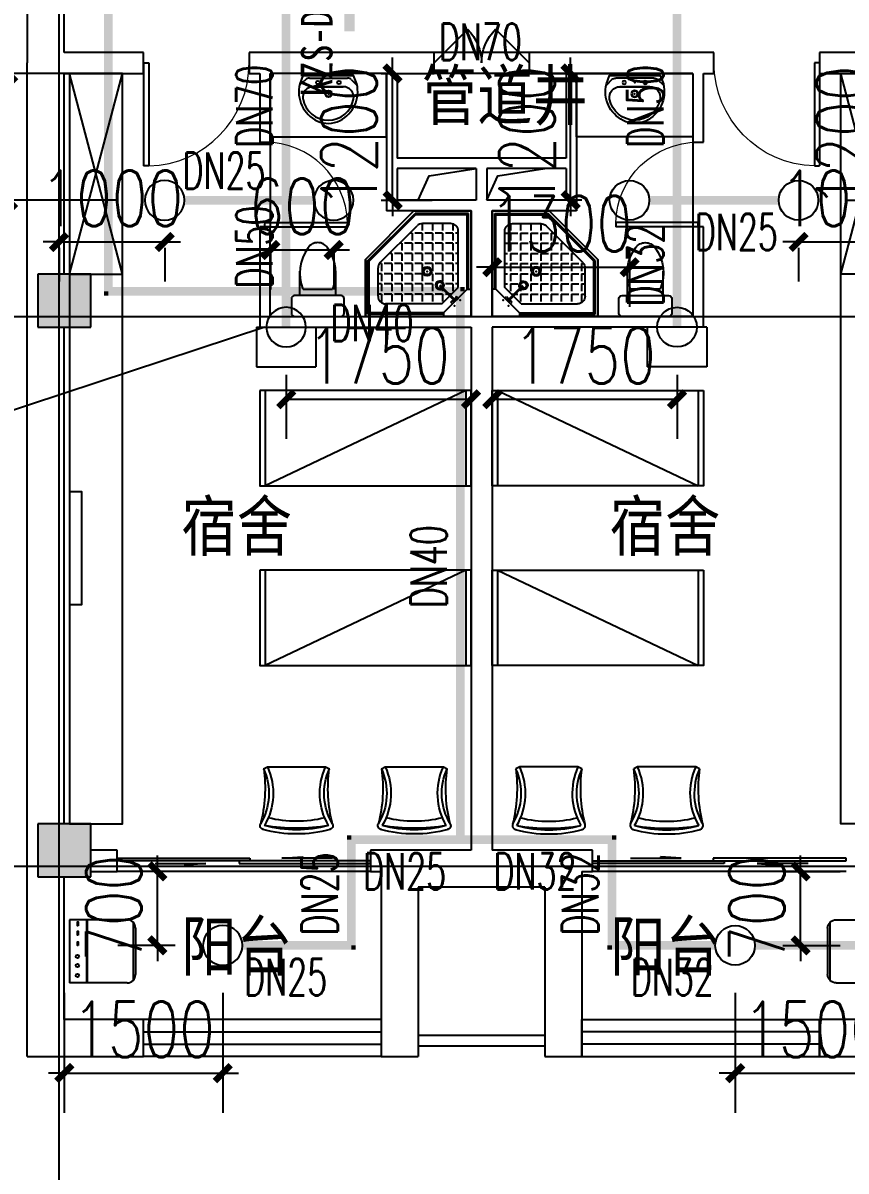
# Model space of a CAD drawing. Extents: x 0 to 2838408, y -923048 to 203859.
# Drawn here: x 2680921 to 2688713, y -410060 to -399197 of the extents above; entities that cross this region are included whole.
import ezdxf
from ezdxf.enums import TextEntityAlignment as Align

# ---------------------------------------------------------------- set-up
doc = ezdxf.new("R2010")
doc.units = 0
doc.header["$LTSCALE"] = 1000
for name, color, linetype in [('A-Fixt', 81, 'Continuous'), ('CLAYER', 7, 'Continuous'), ('COLUMN', 9, 'Continuous'), ('DIM_喷淋', 3, 'Continuous'), ('DOOR_FIRE', 4, 'Continuous'), ('DOTE', 8, 'Continuous'), ('E2-栏杆', 92, 'Continuous'), ('EQUIP_喷头', 7, 'Continuous'), ('PIPE-喷淋', 6, 'Continuous'), ('PIPE-废水', 31, 'Continuous'), ('PUB_HATCH', 8, 'Continuous'), ('PUB_TEXT', 7, 'Continuous'), ('TEXT_喷淋', 7, 'Continuous'), ('TWT_DIM', 3, 'Continuous'), ('WALL', 9, 'Continuous'), ('WINDOW', 4, 'Continuous'), ('XREF', 8, 'Continuous'), ('抗震支吊架', 2, 'Continuous'), ('洁具', 213, 'Continuous'), ('配景', 3, 'Continuous')]:
    doc.layers.add(name, color=color, linetype=linetype)
doc.styles.add('_TCH_DIM_T3', font='SIMPLEX', dxfattribs={"width": 0.75, "bigfont": 'HZTXT'})
doc.styles.add('_TWT_PIPEDN', font='SIMPLEX', dxfattribs={"width": 0.8, "height": 2.3, "bigfont": 'HZTXT'})
doc.styles.add('kzcad', font='', dxfattribs={"width": 0.8})
doc.styles.get("Standard").update_dxf_attribs({"font": 'geniso.shx', "bigfont": 'hztxt.shx'})
doc.styles.get('kzcad').set_extended_font_data('SimSun')
doc.dimstyles.new('_TWT_ARCH&&150', dxfattribs={"dimtxt": 525, "dimasz": 150, "dimexe": 375, "dimexo": 450, "dimgap": 150, "dimtad": 1, "dimdec": 0, "dimzin": 0, "dimdsep": 46, "dimtxsty": '_TCH_DIM_T3', "dimblk": 'ARCHTICK', "dimcen": 0.09, "dimclrt": 7, "dimazin": 2, "dimtfac": 1, "dimtdec": 0, "dimtix": 1, "dimtmove": 2, "dimatfit": 3, "dimfxl": 1, "dimtolj": 1, "dimtzin": 0, "dimarcsym": 0})

# ---------------------------------------------------------------- blocks, each defined once
blk = doc.blocks.new('1F平面-CAD导入_dwg_Drawing4_t3_dwg_$plan$00001613-474159-1F-927810-1F')
at = {"layer": '洁具'}
for p, q in [((-30, 250), (-170, 250)), ((-200, 170), (-430, 170)), ((-260, -140), (-260, 140)), ((-200, -170), (-200, -220)), ((-170, -250), (-30, -250))]:
    blk.add_line(p, q, dxfattribs=at)
for points in [[(-200, 220), (-200, 170), (-200, -170), (-430, -170)], [(0, -220), (0, 220)]]:
    blk.add_lwpolyline(points, dxfattribs=at)
for centre, radius, start, end in [((-170, 220), 30, 90, 180), ((-30, 220), 30, 0, 90), ((-413, -227), 398, 67.4505, 126.6381), ((-590, 0), 110, 123.4509, 236.5491), ((-413, 227), 398, 233.3619, 292.5495), ((-170, -220), 30, 180, 270), ((-30, -220), 30, 270, 0)]:
    blk.add_arc(centre, radius, start, end, dxfattribs=at)
blk = doc.blocks.new('$lvtry$00000169')
at = {"color": 0}
for p, q in [((259, -36), (259, 0)), ((259, -36), (36, -259)), ((259, -24), (976, -24)), ((259, -36), (964, -36)), ((964, -36), (976, -24)), ((964, -36), (964, -525)), ((976, -24), (976, -530)), ((276, -120), (120, -276)), ((144, -151), (291, -298)), ((151, -144), (298, -291)), ((183, -213), (205, -213)), ((220, -213), (243, -213)), ((270, -213), (270, -143)), ((270, -213), (340, -213)), ((276, -120), (808, -120)), ((366, -213), (366, -143)), ((366, -213), (436, -213)), ((462, -213), (462, -143)), ((462, -213), (532, -213)), ((558, -213), (558, -143)), ((558, -213), (628, -213)), ((655, -213), (655, -143)), ((655, -213), (725, -213)), ((751, -213), (751, -143)), ((751, -213), (821, -213)), ((847, -213), (847, -143)), ((847, -213), (880, -213)), ((880, -192), (880, -460)), ((36, -259), (0, -259)), ((24, -259), (24, -976)), ((36, -259), (36, -964)), ((120, -276), (120, -808)), ((120, -309), (147, -309)), ((173, -309), (173, -239)), ((173, -309), (243, -309)), ((270, -263), (270, -239)), ((334, -309), (340, -309)), ((366, -309), (366, -239)), ((366, -309), (436, -309)), ((462, -309), (462, -239)), ((462, -309), (532, -309)), ((558, -309), (558, -239)), ((558, -309), (628, -309)), ((655, -309), (655, -239)), ((655, -309), (725, -309)), ((751, -309), (751, -239)), ((751, -309), (821, -309)), ((847, -309), (847, -239)), ((847, -309), (880, -309)), ((120, -405), (147, -405)), ((173, -405), (173, -335)), ((173, -405), (243, -405)), ((173, -501), (173, -431)), ((270, -405), (270, -335)), ((270, -405), (340, -405)), ((270, -501), (270, -431)), ((366, -405), (366, -335)), ((366, -405), (379, -405)), ((366, -501), (366, -431)), ((462, -405), (462, -335)), ((462, -405), (532, -405)), ((462, -501), (462, -431)), ((558, -405), (558, -335)), ((558, -405), (628, -405)), ((558, -501), (558, -431)), ((655, -405), (655, -335)), ((655, -405), (725, -405)), ((655, -501), (655, -431)), ((751, -405), (751, -335)), ((751, -405), (821, -405)), ((751, -501), (751, -431)), ((847, -405), (847, -335)), ((847, -405), (880, -405)), ((847, -501), (847, -431)), ((120, -501), (147, -501)), ((173, -501), (243, -501)), ((173, -598), (173, -528)), ((270, -501), (340, -501)), ((270, -598), (270, -528)), ((366, -501), (436, -501)), ((366, -598), (366, -528)), ((462, -501), (532, -501)), ((462, -598), (462, -528)), ((859, -511), (511, -859)), ((964, -525), (525, -964)), ((976, -530), (530, -976)), ((558, -501), (628, -501)), ((558, -598), (558, -528)), ((655, -501), (725, -501)), ((655, -598), (655, -528)), ((751, -501), (821, -501)), ((751, -598), (751, -528)), ((847, -501), (867, -501)), ((964, -525), (976, -530)), ((120, -598), (147, -598)), ((173, -598), (243, -598)), ((173, -694), (173, -624)), ((270, -598), (340, -598)), ((270, -694), (270, -624)), ((366, -598), (436, -598)), ((366, -694), (366, -624)), ((462, -598), (532, -598)), ((462, -694), (462, -624)), ((558, -598), (628, -598)), ((558, -694), (558, -624)), ((655, -598), (725, -598)), ((655, -694), (655, -624)), ((751, -598), (773, -598)), ((120, -694), (147, -694)), ((173, -694), (243, -694)), ((173, -790), (173, -720)), ((270, -694), (340, -694)), ((270, -790), (270, -720)), ((366, -694), (436, -694)), ((366, -790), (366, -720)), ((462, -694), (532, -694)), ((462, -790), (462, -720)), ((558, -694), (628, -694)), ((558, -790), (558, -720)), ((655, -694), (676, -694)), ((120, -790), (147, -790)), ((173, -790), (243, -790)), ((173, -878), (173, -816)), ((270, -790), (340, -790)), ((270, -880), (270, -816)), ((366, -790), (436, -790)), ((366, -880), (366, -816)), ((462, -790), (532, -790)), ((462, -880), (462, -816)), ((558, -790), (580, -790)), ((36, -964), (24, -976)), ((24, -976), (530, -976)), ((36, -964), (525, -964)), ((192, -880), (460, -880)), ((525, -964), (530, -976))]:
    blk.add_line(p, q, dxfattribs=at)
blk.add_lwpolyline([(0, 0), (0, -1000), (540, -1000), (1000, -540), (1000, 0)], close=True)
for points in [[(0, 0), (0, -1000)], [(0, 0), (1000, 0)], [(1000, 0), (1000, -540)], [(136, -190), (148, -178), (132, -162), (121, -174)], [(190, -136), (178, -148), (162, -132), (174, -121)], [(1000, -540), (540, -1000)], [(0, -1000), (540, -1000)]]:
    blk.add_lwpolyline(points, close=True, dxfattribs=at)
for radius in [43.8, 31.1]:
    blk.add_circle((416, -428), radius, dxfattribs=at)
for centre, radius, start, end in [((808, -192), 72, 0, 90), ((296, -296), 40.6, 142.583, 128.4197), ((296, -296), 28.6, 145.828, 125.6599), ((808, -460), 72, 315, 0), ((192, -808), 72, 180, 270), ((460, -808), 72, 270, 315)]:
    blk.add_arc(centre, radius, start, end, dxfattribs=at)
for p in [(156, -102, 0), (103, -156, 0), (416, -428, 0)]:
    blk.add_point(p, dxfattribs=at)
blk = doc.blocks.new('$lvtry$00000178')
at = {"color": 0}
for p, q in [((-238, 0), (238, 0)), ((-214, -36), (-272, -91)), ((-180, -23), (180, -23)), ((-142, -105), (140, -105)), ((140, -105), (-142, -105)), ((216, -37), (268, -91))]:
    blk.add_line(p, q, dxfattribs=at)
blk.add_lwpolyline([(-104, -430, 0.224698), (110, -425, 0.348046), (269, -79), (239, 0), (-241, 0), (-271, -79, 0.356844)], format="xyb", close=True, dxfattribs=at)
for centre, radius in [((-100, -65), 16.3), ((100, -65), 16.3), ((1, -172), 31.6)]:
    blk.add_circle(centre, radius, dxfattribs=at)
at = {"color": 0, "lineweight": 13}
blk.add_circle((1, -172), 23, dxfattribs=at)
at = {"color": 0}
for centre, radius, start, end in [((-142, -205), 100, 90, 190.5602), ((-180, -73), 50, 90, 133.181), ((140, -205), 100, 349.4398, 90), ((180, -73), 50, 44.5607, 90), ((-1, -179), 243, 190.5602, 349.4398)]:
    blk.add_arc(centre, radius, start, end, dxfattribs=at)
for p in [(0, -65), (1, -172)]:
    blk.add_point(p, dxfattribs=at)
blk = doc.blocks.new('A$C70365C93')
at = {"layer": '洁具'}
blk.add_lwpolyline([(-1900, 2300), (-1900, 1700), (-800, 1700), (-800, 2300)], close=True, dxfattribs=at)
blk.add_blockref('$lvtry$00000178', (-1350, 2280), dxfattribs=at)
at = {"layer": '洁具', "rotation": 180}
blk.add_blockref('$lvtry$00000169', (0, 0), dxfattribs=at)
at = {"layer": '洁具', "extrusion": (0, 0, -1), "xscale": -1, "zscale": -1, "rotation": 90}
blk.add_blockref('1F平面-CAD导入_dwg_Drawing4_t3_dwg_$plan$00001613-474159-1F-927810-1F', (1450, 0), dxfattribs=at)
blk = doc.blocks.new('单人床')
at = {"layer": 'A-Fixt'}
for p, q in [((47774, 13973), (48674, 13973)), ((47774, 12073), (48674, 13973)), ((47774, 12073), (48674, 12073))]:
    blk.add_line(p, q, dxfattribs=at)
blk.add_lwpolyline([(47774, 14023), (48674, 14023), (48674, 12023), (47774, 12023), (47774, 14023)], dxfattribs=at)
blk = doc.blocks.new('CH_AP01')
for p, q in [((-311, 17), (-275, 0)), ((-275, 0), (275, 0)), ((275, 0), (311, 17))]:
    blk.add_line(p, q)
for centre, radius, start, end in [((-307, 555), 37.8, 100.1859, 202.8359), ((0, -579), 1213, 74.7104, 105.2896), ((0, -579), 1173, 75.0287, 104.9713), ((0, -1278), 1857, 80.611, 99.389), ((-824, 250), 603, 335.5038, 30.2691), ((824, 250), 603, 149.7309, 204.4962), ((307, 555), 37.8, 337.1641, 79.8141), ((-1658, 202), 1360, 352.1659, 14.4283), ((-824, 250), 563, 335.5038, 31.0903), ((0, -579), 1093, 75.8767, 104.1233), ((824, 250), 563, 148.9097, 204.4962), ((1658, 202), 1360, 165.5717, 187.8341)]:
    blk.add_arc(centre, radius, start, end)
blk = doc.blocks.new('A$C61295E98')
at = {"color": 3}
for p, q in [((544, 598), (0, 598)), ((0, 598), (0, 0)), ((161, 598), (161, 0)), ((170, 0), (170, 598)), ((603, 572), (603, 26)), ((624, 518), (624, 80)), ((544, 0), (0, 0))]:
    blk.add_line(p, q, dxfattribs=at)
for points in [[(82, 540), (75, 540), (75, 577), (82, 577)], [(82, 453), (75, 453), (75, 490), (82, 490)], [(82, 353), (75, 353), (75, 389), (82, 389)]]:
    blk.add_lwpolyline(points, close=True, dxfattribs=at)
for centre in [(74, 250), (74, 164), (74, 71)]:
    blk.add_circle(centre, 15.7, dxfattribs=at)
for centre, start, end in [((544, 518), 360, 90), ((544, 80), 270, 0)]:
    blk.add_arc(centre, 80, start, end, dxfattribs=at)
blk = doc.blocks.new('宿舍')
at = {"layer": 'A-Fixt'}
for p, q in [((47854, 13802), (48354, 15702)), ((48354, 13802), (47854, 15702)), ((47854, 13802), (48354, 13802))]:
    blk.add_line(p, q, dxfattribs=at)
for points in [[(47854, 8602), (48354, 8602), (48354, 15702), (47854, 15702)], [(47854, 10676), (47970, 10676), (47970, 11743), (47854, 11743)]]:
    blk.add_lwpolyline(points, close=True, dxfattribs=at)
at = {"xscale": -1, "rotation": 90}
for p in [(63677, 60475), (63677, 58775)]:
    blk.add_blockref('单人床', p, dxfattribs=at)
at = {"layer": 'A-Fixt', "xscale": -1, "rotation": 180}
for p in [(50002, 9140), (51117, 9140)]:
    blk.add_blockref('CH_AP01', p, dxfattribs=at)
at = {"layer": '配景', "color": 252}
blk.add_blockref('A$C61295E98', (47854, 7097), dxfattribs=at)
blk = doc.blocks.new('$WINLIB2D$00000001')
at = {"color": 0}
for points in [[(-0.5, 0.5), (-0.5, -0.5)], [(-0.5, 0.5), (0.5, 0.5)], [(0.5, -0.5), (0.5, 0.5)], [(0.5, 0.1667), (-0.5, 0.1667)], [(0.5, -0.1667), (-0.5, -0.1667)], [(-0.5, -0.5), (0.5, -0.5)]]:
    blk.add_lwpolyline(points, dxfattribs=at)
blk = doc.blocks.new('$DorLib2D$00000131')
at = {"color": 0, "linetype": 'Continuous'}
for p, q in [((0.15, 0.125), (0.2319, 0.1973)), ((0.2319, 0.1973), (0.2319, 0.125)), ((-0.5, 0.125), (-0.5, 0)), ((0.0192, 0.125), (-0.5, 0.125)), ((0.0192, 0), (0.0192, 0.125)), ((0.35, 0.125), (0.15, 0.125)), ((-0.5, 0), (0.0192, 0)), ((-0.024, 0), (0.5, 0)), ((-0.024, -0.125), (-0.024, 0)), ((0.5, 0), (0.5, -0.125)), ((-0.35, -0.125), (-0.15, -0.125)), ((-0.2319, -0.1973), (-0.2319, -0.125)), ((-0.15, -0.125), (-0.2319, -0.1973)), ((0.5, -0.125), (-0.024, -0.125))]:
    blk.add_line(p, q, dxfattribs=at)
blk = doc.blocks.new('$DorLib2D$00000116')
at = {"color": 0}
for p, q in [((-0.5, 0), (-0.146, 0.354)), ((0.5, 0), (0.146, 0.354))]:
    blk.add_line(p, q, dxfattribs=at)
for centre, start, end in [((-0.5, 0), 0, 45), ((0.5, 0), 135, 180)]:
    blk.add_arc(centre, 0.5, start, end, dxfattribs=at)
blk = doc.blocks.new('$DorLib2D$00000001')
for p, q in [((0.45, 0.975), (0.5, 0.975)), ((0.45, 0), (0.45, 0.975)), ((0.5, 0), (0.5, 0.975)), ((0.5, 0), (0.45, 0))]:
    blk.add_line(p, q)
at = {"lineweight": 13}
blk.add_arc((0.475, 0), 0.975, 91.4693, 180, dxfattribs=at)
blk = doc.blocks.new('2F1')
at = {"layer": 'PUB_HATCH'}
for points in [[(2345016.7, -402075.2), (2345516.7, -402075.2), (2345516.7, -401575.2), (2345016.7, -401575.2)], [(2345016.7, -407275.2), (2345516.7, -407275.2), (2345516.7, -406775.2), (2345016.7, -406775.2)]]:
    blk.add_hatch(color=256, dxfattribs=at).paths.add_polyline_path(points)
for points in [[(2348616.7, -400875.2), (2348720.3, -400645), (2349166.7, -400575.2)], [(2349266.7, -400875.2), (2349370.3, -400645), (2349816.7, -400575.2)]]:
    blk.add_lwpolyline(points)
at = {"layer": 'COLUMN'}
for p, q in [((2345516.7, -401575.2), (2345016.7, -401575.2)), ((2345016.7, -401575.2), (2345016.7, -402075.2)), ((2345516.7, -402075.2), (2345516.7, -401575.2)), ((2345016.7, -402075.2), (2345516.7, -402075.2)), ((2345516.7, -406775.2), (2345016.7, -406775.2)), ((2345016.7, -406775.2), (2345016.7, -407275.2)), ((2345516.7, -407275.2), (2345516.7, -406775.2)), ((2345016.7, -407275.2), (2345516.7, -407275.2))]:
    blk.add_line(p, q, dxfattribs=at)
at = {"layer": 'DOOR_FIRE'}
for p, q in [((2349666.7, -399475.2), (2348766.7, -399475.2)), ((2349666.7, -399675.2), (2348766.7, -399675.2))]:
    blk.add_line(p, q, dxfattribs=at)
at = {"layer": 'DOTE'}
for p, q in [((2345216.7, -327575.2), (2345216.7, -410775.2)), ((2343216.7, -401975.2), (2453916.7, -401975.2)), ((2343216.7, -407175.2), (2453916.7, -407175.2)), ((2343216.7, -407175.2), (2453916.7, -407175.2))]:
    blk.add_line(p, q, dxfattribs=at)
at = {"layer": 'E2-栏杆'}
for points in [[(2348616.7, -408775.2), (2349816.7, -408775.2)], [(2348616.7, -408875.2), (2349816.7, -408875.2)]]:
    blk.add_lwpolyline(points, dxfattribs=at)
at = {"layer": 'WALL'}
for p, q in [((2344916.7, -399075.2), (2344916.7, -399575.2)), ((2345266.7, -399475.2), (2345266.7, -399075.2)), ((2346016.7, -399475.2), (2345266.7, -399475.2)), ((2346016.7, -399675.2), (2346016.7, -399475.2)), ((2347116.7, -399475.2), (2347016.7, -399475.2)), ((2347016.7, -399475.2), (2347016.7, -399675.2)), ((2348316.7, -399475.2), (2347116.7, -399475.2)), ((2348766.7, -399475.2), (2348316.7, -399475.2)), ((2348766.7, -399675.2), (2348766.7, -399475.2)), ((2350116.7, -399475.2), (2349666.7, -399475.2)), ((2349666.7, -399475.2), (2349666.7, -399675.2)), ((2351316.7, -399475.2), (2350116.7, -399475.2)), ((2351416.7, -399475.2), (2351316.7, -399475.2)), ((2351416.7, -399675.2), (2351416.7, -399475.2)), ((2353216.7, -399475.2), (2352416.7, -399475.2)), ((2352416.7, -399475.2), (2352416.7, -399675.2)), ((2344916.7, -401825.2), (2344916.7, -399575.2)), ((2345266.7, -401575.2), (2345266.7, -399675.2)), ((2345266.7, -399675.2), (2346016.7, -399675.2)), ((2347016.7, -399675.2), (2347116.7, -399675.2)), ((2347116.7, -399675.2), (2347116.7, -400325.2)), ((2348316.7, -399675.2), (2347216.7, -399675.2)), ((2347216.7, -400325.2), (2347216.7, -399675.2)), ((2348316.7, -399675.2), (2348316.7, -400475.2)), ((2348416.7, -399675.2), (2348766.7, -399675.2)), ((2348416.7, -399675.2), (2348416.7, -400475.2)), ((2349666.7, -399675.2), (2350016.7, -399675.2)), ((2350016.7, -399675.2), (2350016.7, -400475.2)), ((2351216.7, -399675.2), (2350116.7, -399675.2)), ((2350116.7, -399675.2), (2350116.7, -400475.2)), ((2351216.7, -399675.2), (2351216.7, -400325.2)), ((2351316.7, -400325.2), (2351316.7, -399675.2)), ((2351316.7, -399675.2), (2351416.7, -399675.2)), ((2352416.7, -399675.2), (2353116.7, -399675.2)), ((2347116.7, -400325.2), (2347216.7, -400325.2)), ((2351216.7, -400325.2), (2351316.7, -400325.2)), ((2348316.7, -400475.2), (2348316.7, -400975.2)), ((2349216.7, -400475.2), (2348416.7, -400475.2)), ((2350016.7, -400475.2), (2349216.7, -400475.2)), ((2350116.7, -400475.2), (2350116.7, -400975.2)), ((2349166.7, -400575.2), (2348416.7, -400575.2)), ((2348416.7, -400575.2), (2348416.7, -400875.2)), ((2349166.7, -400575.2), (2349166.7, -400875.2)), ((2350016.7, -400575.2), (2349266.7, -400575.2)), ((2349266.7, -400575.2), (2349266.7, -400875.2)), ((2350016.7, -400575.2), (2350016.7, -400875.2)), ((2349166.7, -400875.2), (2348416.7, -400875.2)), ((2350016.7, -400875.2), (2349266.7, -400875.2)), ((2349116.7, -400975.2), (2348316.7, -400975.2)), ((2349116.7, -400975.2), (2349116.7, -401975.2)), ((2349316.7, -400975.2), (2349316.7, -401975.2)), ((2350116.7, -400975.2), (2349316.7, -400975.2)), ((2347216.7, -401125.2), (2347116.7, -401125.2)), ((2347116.7, -401125.2), (2347116.7, -402075.2)), ((2347216.7, -401975.2), (2347216.7, -401125.2)), ((2351316.7, -401125.2), (2351216.7, -401125.2)), ((2351216.7, -401125.2), (2351216.7, -401975.2)), ((2351316.7, -402075.2), (2351316.7, -401125.2)), ((2344916.7, -407175.2), (2344916.7, -401825.2)), ((2347216.7, -401975.2), (2349116.7, -401975.2)), ((2351216.7, -401975.2), (2349316.7, -401975.2)), ((2345266.7, -406775.2), (2345266.7, -402075.2)), ((2347116.7, -402075.2), (2349116.7, -402075.2)), ((2349116.7, -402075.2), (2349116.7, -407025.2)), ((2351316.7, -402075.2), (2349316.7, -402075.2)), ((2349316.7, -402075.2), (2349316.7, -407025.2)), ((2345766.7, -407025.2), (2345516.7, -407025.2)), ((2345766.7, -407225.2), (2345766.7, -407025.2)), ((2348516.7, -407025.2), (2348166.7, -407025.2)), ((2348166.7, -407025.2), (2348166.7, -407225.2)), ((2349116.7, -407025.2), (2348516.7, -407025.2)), ((2349916.7, -407025.2), (2349316.7, -407025.2)), ((2350266.7, -407025.2), (2349916.7, -407025.2)), ((2350266.7, -407225.2), (2350266.7, -407025.2)), ((2344916.7, -408975.2), (2344916.7, -407175.2)), ((2345516.7, -407225.2), (2345766.7, -407225.2)), ((2348166.7, -407225.2), (2348266.7, -407225.2)), ((2348266.7, -407225.2), (2348266.7, -408625.2)), ((2350166.7, -407225.2), (2350166.7, -408625.2)), ((2350166.7, -407225.2), (2350266.7, -407225.2)), ((2345266.7, -408625.2), (2345266.7, -407275.2)), ((2349216.7, -407375.2), (2348616.7, -407375.2)), ((2348616.7, -407375.2), (2348616.7, -408975.2)), ((2349816.7, -407375.2), (2349216.7, -407375.2)), ((2349816.7, -407375.2), (2349816.7, -408975.2)), ((2346016.7, -408625.2), (2345266.7, -408625.2)), ((2346016.7, -408975.2), (2346016.7, -408625.2)), ((2348266.7, -408625.2), (2348266.7, -408975.2)), ((2350166.7, -408975.2), (2350166.7, -408625.2)), ((2353116.7, -408625.2), (2352416.7, -408625.2)), ((2352416.7, -408625.2), (2352416.7, -408975.2)), ((2344916.7, -408975.2), (2346016.7, -408975.2)), ((2348266.7, -408975.2), (2348616.7, -408975.2)), ((2349816.7, -408975.2), (2350166.7, -408975.2)), ((2352416.7, -408975.2), (2353216.7, -408975.2))]:
    blk.add_line(p, q, dxfattribs=at)
at = {"layer": 'WINDOW'}
for p, q in [((2347216.7, -400325.2), (2347216.7, -401125.2)), ((2351216.7, -400325.2), (2351216.7, -401125.2)), ((2348166.7, -407225.2), (2345766.7, -407225.2)), ((2352666.7, -407225.2), (2350266.7, -407225.2))]:
    blk.add_line(p, q, dxfattribs=at)
for name, p in [('宿舍', (2297462.9, -415376.9)), ('A$C70365C93', (2349116.7, -401975.2))]:
    blk.add_blockref(name, p)
at = {"xscale": -1, "rotation": 359.9999999999999}
for name, p in [('A$C70365C93', (2349316.7, -401975.2)), ('宿舍', (2400970.6, -415376.9))]:
    blk.add_blockref(name, p, dxfattribs=at)
at = {"layer": 'DOOR_FIRE', "xscale": 900, "yscale": -900, "zscale": 200, "rotation": 179.9999999994664}
blk.add_blockref('$DorLib2D$00000116', (2349216.7, -399575.2), dxfattribs=at)
at = {"layer": 'WINDOW', "yscale": -1000}
for p, xscale, zscale in [((2346516.7, -399575.2), -1000, -1000), ((2351916.7, -399575.2), 1000, 1000)]:
    blk.add_blockref('$DorLib2D$00000001', p, dxfattribs=dict(at, xscale=xscale, zscale=zscale))
at = {"layer": 'WINDOW'}
for name, p, xscale, yscale, zscale, rotation in [('$DorLib2D$00000001', (2347166.7, -400725.2), 800, 800, 800, 269.9999999994664), ('$DorLib2D$00000001', (2351266.7, -400725.2), 800, -800, 800, 269.9999999994664), ('$DorLib2D$00000131', (2346966.7, -407125.2), 2400, 200, 2400, 180), ('$DorLib2D$00000131', (2351466.7, -407125.2), -2400, 200, -2400, 180), ('$WINLIB2D$00000001', (2347141.7, -408800.2), 2249.999999993481, -350, 2249.999999993481, 179.999999999999), ('$WINLIB2D$00000001', (2351291.7, -408800.2), -2249.999999993481, -350, -2249.999999993481, 180)]:
    blk.add_blockref(name, p, dxfattribs=dict(at, xscale=xscale, yscale=yscale, zscale=zscale, rotation=rotation))
at = {"layer": 'CLAYER'}
blk.add_text('管道井', height=525, dxfattribs=at).set_placement((2348649.1, -400162.2))
at = {"layer": 'PUB_TEXT'}
for s, p in [('宿舍', (2346373.5, -404239)), ('宿舍', (2350427.9, -404239)), ('阳台', (2346373.5, -408213.3)), ('阳台', (2350433.9, -408213.3))]:
    blk.add_text(s, height=525, dxfattribs=at).set_placement(p)
blk = doc.blocks.new('_ArchTick')
at = {"color": 0, "linetype": 'ByBlock', "const_width": 0.4}
blk.add_lwpolyline([(-0.5, -0.5), (0.5, 0.5)], dxfattribs=at)
blk = doc.blocks.new('*D1655')
at = {"layer": 'Defpoints', "color": 0, "linetype": 'ByBlock', "transparency": 16777216}
for p in [(2685363, -400875), (2686663, -400875), (2686663, -401509)]:
    blk.add_point(p, dxfattribs=at)
at = {"layer": 'TWT_DIM', "color": 0, "linetype": 'ByBlock', "lineweight": -2, "transparency": 16777216}
for p, q in [((2685363, -401325), (2685363, -401884)), ((2686663, -401325), (2686663, -401884)), ((2685363, -401509), (2685213, -401509)), ((2685363, -401509), (2686663, -401509)), ((2686663, -401509), (2686813, -401509))]:
    blk.add_line(p, q, dxfattribs=at)
at = {"layer": 'TWT_DIM', "color": 0, "linetype": 'ByBlock', "lineweight": -2, "transparency": 16777216, "xscale": 150, "yscale": 150, "zscale": 150}
blk.add_blockref('_ArchTick', (2685363, -401509), dxfattribs=at)
at = {"layer": 'TWT_DIM', "color": 0, "linetype": 'ByBlock', "lineweight": -2, "transparency": 16777216, "xscale": 150, "yscale": 150, "zscale": 150, "rotation": 180}
blk.add_blockref('_ArchTick', (2686663, -401509), dxfattribs=at)
at = {"layer": 'TWT_DIM', "color": 7, "linetype": 'ByBlock', "transparency": 16777216, "insert": (2686013, -401096), "char_height": 525, "attachment_point": 5, "style": '_TCH_DIM_T3'}
blk.add_mtext('\\A1;1300', dxfattribs=at)
blk = doc.blocks.new('*D1700')
at = {"layer": 'Defpoints', "color": 0, "linetype": 'ByBlock', "transparency": 16777216}
for p in [(2687663, -407925), (2689163, -407925), (2689163, -409133)]:
    blk.add_point(p, dxfattribs=at)
at = {"layer": 'TWT_DIM', "color": 0, "linetype": 'ByBlock', "lineweight": -2, "transparency": 16777216}
for p, q in [((2687663, -408375), (2687663, -409508)), ((2689163, -408375), (2689163, -409508)), ((2687663, -409133), (2687513, -409133)), ((2687663, -409133), (2689163, -409133)), ((2689163, -409133), (2689313, -409133))]:
    blk.add_line(p, q, dxfattribs=at)
at = {"layer": 'TWT_DIM', "color": 0, "linetype": 'ByBlock', "lineweight": -2, "transparency": 16777216, "xscale": 150, "yscale": 150, "zscale": 150}
blk.add_blockref('_ArchTick', (2687663, -409133), dxfattribs=at)
at = {"layer": 'TWT_DIM', "color": 0, "linetype": 'ByBlock', "lineweight": -2, "transparency": 16777216, "xscale": 150, "yscale": 150, "zscale": 150, "rotation": 180}
blk.add_blockref('_ArchTick', (2689163, -409133), dxfattribs=at)
at = {"layer": 'TWT_DIM', "color": 7, "linetype": 'ByBlock', "transparency": 16777216, "insert": (2688413, -408720), "char_height": 525, "attachment_point": 5, "style": '_TCH_DIM_T3'}
blk.add_mtext('\\A1;1500', dxfattribs=at)
blk = doc.blocks.new('*D1701')
at = {"layer": 'Defpoints', "color": 0, "linetype": 'ByBlock', "transparency": 16777216}
for p in [(2687663, -407225), (2688282, -407225), (2687663, -407925)]:
    blk.add_point(p, dxfattribs=at)
at = {"layer": 'TWT_DIM', "color": 0, "linetype": 'ByBlock', "lineweight": -2, "transparency": 16777216}
for p, q in [((2688282, -407225), (2688282, -407075)), ((2688113, -407225), (2688657, -407225)), ((2688282, -407925), (2688282, -407225)), ((2688113, -407925), (2688657, -407925)), ((2688282, -407925), (2688282, -408075))]:
    blk.add_line(p, q, dxfattribs=at)
at = {"layer": 'TWT_DIM', "color": 0, "linetype": 'ByBlock', "lineweight": -2, "transparency": 16777216, "xscale": 150, "yscale": 150, "zscale": 150}
for p, rotation in [((2688282, -407225), 270), ((2688282, -407925), 90)]:
    blk.add_blockref('_ArchTick', p, dxfattribs=dict(at, rotation=rotation))
at = {"layer": 'TWT_DIM', "color": 7, "linetype": 'ByBlock', "transparency": 16777216, "insert": (2687869, -407575), "char_height": 525, "attachment_point": 5, "rotation": 90, "style": '_TCH_DIM_T3'}
blk.add_mtext('\\A1;700', dxfattribs=at)
blk = doc.blocks.new('*D1702')
at = {"layer": 'Defpoints', "color": 0, "linetype": 'ByBlock', "transparency": 16777216}
for p in [(2681313, -407925), (2682813, -407925), (2682813, -409133)]:
    blk.add_point(p, dxfattribs=at)
at = {"layer": 'TWT_DIM', "color": 0, "linetype": 'ByBlock', "lineweight": -2, "transparency": 16777216}
for p, q in [((2681313, -408375), (2681313, -409508)), ((2682813, -408375), (2682813, -409508)), ((2681313, -409133), (2681163, -409133)), ((2681313, -409133), (2682813, -409133)), ((2682813, -409133), (2682963, -409133))]:
    blk.add_line(p, q, dxfattribs=at)
at = {"layer": 'TWT_DIM', "color": 0, "linetype": 'ByBlock', "lineweight": -2, "transparency": 16777216, "xscale": 150, "yscale": 150, "zscale": 150}
blk.add_blockref('_ArchTick', (2681313, -409133), dxfattribs=at)
at = {"layer": 'TWT_DIM', "color": 0, "linetype": 'ByBlock', "lineweight": -2, "transparency": 16777216, "xscale": 150, "yscale": 150, "zscale": 150, "rotation": 180}
blk.add_blockref('_ArchTick', (2682813, -409133), dxfattribs=at)
at = {"layer": 'TWT_DIM', "color": 7, "linetype": 'ByBlock', "transparency": 16777216, "insert": (2682063, -408720), "char_height": 525, "attachment_point": 5, "style": '_TCH_DIM_T3'}
blk.add_mtext('\\A1;1500', dxfattribs=at)
blk = doc.blocks.new('*D1703')
at = {"layer": 'Defpoints', "color": 0, "linetype": 'ByBlock', "transparency": 16777216}
for p in [(2682194, -407225), (2682813, -407225), (2682813, -407925)]:
    blk.add_point(p, dxfattribs=at)
at = {"layer": 'TWT_DIM', "color": 0, "linetype": 'ByBlock', "lineweight": -2, "transparency": 16777216}
for p, q in [((2682194, -407225), (2682194, -407075)), ((2682363, -407225), (2681819, -407225)), ((2682194, -407925), (2682194, -407225)), ((2682363, -407925), (2681819, -407925)), ((2682194, -407925), (2682194, -408075))]:
    blk.add_line(p, q, dxfattribs=at)
at = {"layer": 'TWT_DIM', "color": 0, "linetype": 'ByBlock', "lineweight": -2, "transparency": 16777216, "xscale": 150, "yscale": 150, "zscale": 150}
for p, rotation in [((2682194, -407225), 270), ((2682194, -407925), 90)]:
    blk.add_blockref('_ArchTick', p, dxfattribs=dict(at, rotation=rotation))
at = {"layer": 'TWT_DIM', "color": 7, "linetype": 'ByBlock', "transparency": 16777216, "insert": (2681781, -407575), "char_height": 525, "attachment_point": 5, "rotation": 90, "style": '_TCH_DIM_T3'}
blk.add_mtext('\\A1;700', dxfattribs=at)
blk = doc.blocks.new('*D1712')
at = {"layer": 'Defpoints', "color": 0, "linetype": 'ByBlock', "transparency": 16777216}
for p in [(2685363, -402075), (2687113, -402075), (2687113, -402758)]:
    blk.add_point(p, dxfattribs=at)
at = {"layer": 'TWT_DIM', "color": 0, "linetype": 'ByBlock', "lineweight": -2, "transparency": 16777216}
for p, q in [((2685363, -402525), (2685363, -403133)), ((2687113, -402525), (2687113, -403133)), ((2685363, -402758), (2687113, -402758))]:
    blk.add_line(p, q, dxfattribs=at)
at = {"layer": 'TWT_DIM', "color": 0, "linetype": 'ByBlock', "lineweight": -2, "transparency": 16777216, "xscale": 150, "yscale": 150, "zscale": 150, "rotation": 180}
blk.add_blockref('_ArchTick', (2685363, -402758), dxfattribs=at)
at = {"layer": 'TWT_DIM', "color": 0, "linetype": 'ByBlock', "lineweight": -2, "transparency": 16777216, "xscale": 150, "yscale": 150, "zscale": 150}
blk.add_blockref('_ArchTick', (2687113, -402758), dxfattribs=at)
at = {"layer": 'TWT_DIM', "color": 7, "linetype": 'ByBlock', "transparency": 16777216, "insert": (2686238, -402345), "char_height": 525, "attachment_point": 5, "style": '_TCH_DIM_T3'}
blk.add_mtext('\\A1;1750', dxfattribs=at)
blk = doc.blocks.new('*D1713')
at = {"layer": 'Defpoints', "color": 0, "linetype": 'ByBlock', "transparency": 16777216}
for p in [(2688263, -400875), (2689263, -400875), (2689263, -401269)]:
    blk.add_point(p, dxfattribs=at)
at = {"layer": 'TWT_DIM', "color": 0, "linetype": 'ByBlock', "lineweight": -2, "transparency": 16777216}
for p, q in [((2688263, -401269), (2688113, -401269)), ((2688263, -401269), (2689263, -401269)), ((2689263, -401269), (2689413, -401269)), ((2688263, -401325), (2688263, -401644)), ((2689263, -401325), (2689263, -401644))]:
    blk.add_line(p, q, dxfattribs=at)
at = {"layer": 'TWT_DIM', "color": 0, "linetype": 'ByBlock', "lineweight": -2, "transparency": 16777216, "xscale": 150, "yscale": 150, "zscale": 150}
blk.add_blockref('_ArchTick', (2688263, -401269), dxfattribs=at)
at = {"layer": 'TWT_DIM', "color": 0, "linetype": 'ByBlock', "lineweight": -2, "transparency": 16777216, "xscale": 150, "yscale": 150, "zscale": 150, "rotation": 180}
blk.add_blockref('_ArchTick', (2689263, -401269), dxfattribs=at)
at = {"layer": 'TWT_DIM', "color": 7, "linetype": 'ByBlock', "transparency": 16777216, "insert": (2688763, -400856), "char_height": 525, "attachment_point": 5, "style": '_TCH_DIM_T3'}
blk.add_mtext('\\A1;1000', dxfattribs=at)
blk = doc.blocks.new('*D1714')
at = {"layer": 'Defpoints', "color": 0, "linetype": 'ByBlock', "transparency": 16777216}
for p in [(2686105, -399675), (2686663, -399675), (2686663, -400875)]:
    blk.add_point(p, dxfattribs=at)
at = {"layer": 'TWT_DIM', "color": 0, "linetype": 'ByBlock', "lineweight": -2, "transparency": 16777216}
for p, q in [((2686105, -399675), (2686105, -399525)), ((2686213, -399675), (2685730, -399675)), ((2686105, -400875), (2686105, -399675)), ((2686213, -400875), (2685730, -400875)), ((2686105, -400875), (2686105, -401025))]:
    blk.add_line(p, q, dxfattribs=at)
at = {"layer": 'TWT_DIM', "color": 0, "linetype": 'ByBlock', "lineweight": -2, "transparency": 16777216, "xscale": 150, "yscale": 150, "zscale": 150}
for p, rotation in [((2686105, -399675), 270), ((2686105, -400875), 90)]:
    blk.add_blockref('_ArchTick', p, dxfattribs=dict(at, rotation=rotation))
at = {"layer": 'TWT_DIM', "color": 7, "linetype": 'ByBlock', "transparency": 16777216, "insert": (2685692, -400275), "char_height": 525, "attachment_point": 5, "rotation": 90, "style": '_TCH_DIM_T3'}
blk.add_mtext('\\A1;1200', dxfattribs=at)
blk = doc.blocks.new('*D1715')
at = {"layer": 'Defpoints', "color": 0, "linetype": 'ByBlock', "transparency": 16777216}
for p in [(2688263, -399675), (2689109, -399675), (2688263, -400875)]:
    blk.add_point(p, dxfattribs=at)
at = {"layer": 'TWT_DIM', "color": 0, "linetype": 'ByBlock', "lineweight": -2, "transparency": 16777216}
for p, q in [((2689109, -399675), (2689109, -399525)), ((2688713, -399675), (2689484, -399675)), ((2689109, -400875), (2689109, -399675)), ((2688713, -400875), (2689484, -400875)), ((2689109, -400875), (2689109, -401025))]:
    blk.add_line(p, q, dxfattribs=at)
at = {"layer": 'TWT_DIM', "color": 0, "linetype": 'ByBlock', "lineweight": -2, "transparency": 16777216, "xscale": 150, "yscale": 150, "zscale": 150}
for p, rotation in [((2689109, -399675), 270), ((2689109, -400875), 90)]:
    blk.add_blockref('_ArchTick', p, dxfattribs=dict(at, rotation=rotation))
at = {"layer": 'TWT_DIM', "color": 7, "linetype": 'ByBlock', "transparency": 16777216, "insert": (2688696, -400275), "char_height": 525, "attachment_point": 5, "rotation": 90, "style": '_TCH_DIM_T3'}
blk.add_mtext('\\A1;1200', dxfattribs=at)
blk = doc.blocks.new('*D1716')
at = {"layer": 'Defpoints', "color": 0, "linetype": 'ByBlock', "transparency": 16777216}
for p in [(2683413, -402075), (2685163, -402075), (2685163, -402758)]:
    blk.add_point(p, dxfattribs=at)
at = {"layer": 'TWT_DIM', "color": 0, "linetype": 'ByBlock', "lineweight": -2, "transparency": 16777216}
for p, q in [((2683413, -402525), (2683413, -403133)), ((2685163, -402525), (2685163, -403133)), ((2683413, -402758), (2685163, -402758))]:
    blk.add_line(p, q, dxfattribs=at)
at = {"layer": 'TWT_DIM', "color": 0, "linetype": 'ByBlock', "lineweight": -2, "transparency": 16777216, "xscale": 150, "yscale": 150, "zscale": 150, "rotation": 180}
blk.add_blockref('_ArchTick', (2683413, -402758), dxfattribs=at)
at = {"layer": 'TWT_DIM', "color": 0, "linetype": 'ByBlock', "lineweight": -2, "transparency": 16777216, "xscale": 150, "yscale": 150, "zscale": 150}
blk.add_blockref('_ArchTick', (2685163, -402758), dxfattribs=at)
at = {"layer": 'TWT_DIM', "color": 7, "linetype": 'ByBlock', "transparency": 16777216, "insert": (2684288, -402345), "char_height": 525, "attachment_point": 5, "style": '_TCH_DIM_T3'}
blk.add_mtext('\\A1;1750', dxfattribs=at)
blk = doc.blocks.new('*D1717')
at = {"layer": 'Defpoints', "color": 0, "linetype": 'ByBlock', "transparency": 16777216}
for p in [(2681263, -400875), (2682263, -400875), (2682263, -401269)]:
    blk.add_point(p, dxfattribs=at)
at = {"layer": 'TWT_DIM', "color": 0, "linetype": 'ByBlock', "lineweight": -2, "transparency": 16777216}
for p, q in [((2681263, -401269), (2681113, -401269)), ((2681263, -401269), (2682263, -401269)), ((2682263, -401269), (2682413, -401269)), ((2681263, -401325), (2681263, -401644)), ((2682263, -401325), (2682263, -401644))]:
    blk.add_line(p, q, dxfattribs=at)
at = {"layer": 'TWT_DIM', "color": 0, "linetype": 'ByBlock', "lineweight": -2, "transparency": 16777216, "xscale": 150, "yscale": 150, "zscale": 150}
blk.add_blockref('_ArchTick', (2681263, -401269), dxfattribs=at)
at = {"layer": 'TWT_DIM', "color": 0, "linetype": 'ByBlock', "lineweight": -2, "transparency": 16777216, "xscale": 150, "yscale": 150, "zscale": 150, "rotation": 180}
blk.add_blockref('_ArchTick', (2682263, -401269), dxfattribs=at)
at = {"layer": 'TWT_DIM', "color": 7, "linetype": 'ByBlock', "transparency": 16777216, "insert": (2681763, -400856), "char_height": 525, "attachment_point": 5, "style": '_TCH_DIM_T3'}
blk.add_mtext('\\A1;1000', dxfattribs=at)
blk = doc.blocks.new('*D1718')
at = {"layer": 'Defpoints', "color": 0, "linetype": 'ByBlock', "transparency": 16777216}
for p in [(2683263, -400875), (2683863, -400875), (2683863, -401345)]:
    blk.add_point(p, dxfattribs=at)
at = {"layer": 'TWT_DIM', "color": 0, "linetype": 'ByBlock', "lineweight": -2, "transparency": 16777216}
for p, q in [((2683263, -401345), (2683113, -401345)), ((2683263, -401325), (2683263, -401720)), ((2683263, -401345), (2683863, -401345)), ((2683863, -401325), (2683863, -401720)), ((2683863, -401345), (2684013, -401345))]:
    blk.add_line(p, q, dxfattribs=at)
at = {"layer": 'TWT_DIM', "color": 0, "linetype": 'ByBlock', "lineweight": -2, "transparency": 16777216, "xscale": 150, "yscale": 150, "zscale": 150}
blk.add_blockref('_ArchTick', (2683263, -401345), dxfattribs=at)
at = {"layer": 'TWT_DIM', "color": 0, "linetype": 'ByBlock', "lineweight": -2, "transparency": 16777216, "xscale": 150, "yscale": 150, "zscale": 150, "rotation": 180}
blk.add_blockref('_ArchTick', (2683863, -401345), dxfattribs=at)
at = {"layer": 'TWT_DIM', "color": 7, "linetype": 'ByBlock', "transparency": 16777216, "insert": (2683563, -400932), "char_height": 525, "attachment_point": 5, "style": '_TCH_DIM_T3'}
blk.add_mtext('\\A1;600', dxfattribs=at)
blk = doc.blocks.new('*D1719')
at = {"layer": 'Defpoints', "color": 0, "linetype": 'ByBlock', "transparency": 16777216}
for p in [(2683863, -399675), (2684420, -399675), (2683863, -400875)]:
    blk.add_point(p, dxfattribs=at)
at = {"layer": 'TWT_DIM', "color": 0, "linetype": 'ByBlock', "lineweight": -2, "transparency": 16777216}
for p, q in [((2684420, -399675), (2684420, -399525)), ((2684313, -399675), (2684795, -399675)), ((2684420, -400875), (2684420, -399675)), ((2684313, -400875), (2684795, -400875)), ((2684420, -400875), (2684420, -401025))]:
    blk.add_line(p, q, dxfattribs=at)
at = {"layer": 'TWT_DIM', "color": 0, "linetype": 'ByBlock', "lineweight": -2, "transparency": 16777216, "xscale": 150, "yscale": 150, "zscale": 150}
for p, rotation in [((2684420, -399675), 270), ((2684420, -400875), 90)]:
    blk.add_blockref('_ArchTick', p, dxfattribs=dict(at, rotation=rotation))
at = {"layer": 'TWT_DIM', "color": 7, "linetype": 'ByBlock', "transparency": 16777216, "insert": (2684008, -400275), "char_height": 525, "attachment_point": 5, "rotation": 90, "style": '_TCH_DIM_T3'}
blk.add_mtext('\\A1;1200', dxfattribs=at)
blk = doc.blocks.new('*D1720')
at = {"layer": 'Defpoints', "color": 0, "linetype": 'ByBlock', "transparency": 16777216}
for p in [(2680780, -399675), (2682263, -399675), (2682263, -400875)]:
    blk.add_point(p, dxfattribs=at)
at = {"layer": 'TWT_DIM', "color": 0, "linetype": 'ByBlock', "lineweight": -2, "transparency": 16777216}
for p, q in [((2680780, -399675), (2680780, -399525)), ((2681813, -399675), (2680405, -399675)), ((2680780, -400875), (2680780, -399675)), ((2681813, -400875), (2680405, -400875)), ((2680780, -400875), (2680780, -401025))]:
    blk.add_line(p, q, dxfattribs=at)
at = {"layer": 'TWT_DIM', "color": 0, "linetype": 'ByBlock', "lineweight": -2, "transparency": 16777216, "xscale": 150, "yscale": 150, "zscale": 150}
for p, rotation in [((2680780, -399675), 270), ((2680780, -400875), 90)]:
    blk.add_blockref('_ArchTick', p, dxfattribs=dict(at, rotation=rotation))
at = {"layer": 'TWT_DIM', "color": 7, "linetype": 'ByBlock', "transparency": 16777216, "insert": (2680367, -400275), "char_height": 525, "attachment_point": 5, "rotation": 90, "style": '_TCH_DIM_T3'}
blk.add_mtext('\\A1;1200', dxfattribs=at)
blk = doc.blocks.new('$TwtSys$00000125')
blk.add_circle((0, 0, 0), 1)
blk = doc.blocks.new('$TwtSys$00000131')
for p, q in [((-1.5, 0), (-1.5, 2)), ((-1.5, 2), (1.5, 2)), ((1.5, 0, 0), (1.5, 2, 0)), ((-1.5, 0), (-1, 0)), ((1, 0, 0), (1.5, 0, 0))]:
    blk.add_line(p, q)
blk.add_circle((0, 0), 1)

msp = doc.modelspace()

# ---------------------------------------------------------------- hatches: boundary and pattern name
at = {"layer": 'PIPE-喷淋', "linetype": 'ByBlock'}
for points in [[(2685062.5, -401735.7), (2685062.5, -401694.5), (2685103.8, -401694.5)], [(2685062.5, -401735.7), (2685103.8, -401735.7), (2685103.8, -401694.5)], [(2684029.3, -406925.2), (2684029.3, -406884), (2683988.1, -406884)], [(2684029.3, -406925.2), (2683988.1, -406925.2), (2683988.1, -406884)], [(2686495.8, -406925.2), (2686495.8, -406884), (2686537, -406884)], [(2686495.8, -406925.2), (2686537, -406925.2), (2686537, -406884)], [(2684029.3, -407925.2), (2684070.6, -407925.2), (2684070.6, -407966.5)], [(2684029.3, -407925.2), (2684029.3, -407966.5), (2684070.6, -407966.5)], [(2686495.8, -407925.2), (2686454.5, -407925.2), (2686454.5, -407966.5)], [(2686495.8, -407925.2), (2686495.8, -407966.5), (2686454.5, -407966.5)]]:
    msp.add_hatch(color=256, dxfattribs=at).paths.add_polyline_path(points)
at = {"layer": 'PIPE-废水', "linetype": 'ByBlock'}
for points in [[(2681730.4, -401735.7), (2681730.4, -401777), (2681689.1, -401777)], [(2681730.4, -401735.7), (2681689.1, -401735.7), (2681689.1, -401777)]]:
    msp.add_hatch(color=256, dxfattribs=at).paths.add_polyline_path(points)

# ---------------------------------------------------------------- linework, layer by layer
at = {"layer": 'DIM_喷淋', "linetype": 'ByBlock'}
msp.add_line((2683212.5, -402075.2), (2680250.2, -403052), dxfattribs=at)
at = {"layer": 'PIPE-喷淋', "linetype": 'ByBlock', "ltscale": 1.5, "const_width": 82.5}
for points in [[(2683412.5, -400875.2), (2683412.5, -399075.2)], [(2687112.5, -400875.2), (2687112.5, -399075.2)], [(2682450, -400875.2), (2683412.5, -400875.2)], [(2683412.5, -400875.2), (2683675, -400875.2)], [(2683412.5, -401735.7), (2683412.5, -400875.2)], [(2686850, -400875.2), (2687112.5, -400875.2)], [(2687112.5, -402075.2), (2687112.5, -400875.2)], [(2687112.5, -400875.2), (2688075, -400875.2)], [(2683412.5, -402075.2), (2683412.5, -401735.7)], [(2683412.5, -401735.7), (2685062.5, -401735.7)], [(2685062.5, -401735.7), (2685062.5, -406925.2)], [(2685062.5, -406925.2), (2684029.3, -406925.2)], [(2684029.3, -406925.2), (2684029.3, -407925.2)], [(2685062.5, -406925.2), (2686495.8, -406925.2)], [(2686495.8, -406925.2), (2686495.8, -407925.2)], [(2684029.3, -407925.2), (2683000, -407925.2)], [(2686495.8, -407925.2), (2687475, -407925.2)], [(2687850, -407925.2), (2690675, -407925.2)]]:
    msp.add_lwpolyline(points, dxfattribs=at)
at = {"layer": 'PIPE-废水', "linetype": 'ByBlock', "ltscale": 1.5, "const_width": 82.5}
for points in [[(2681730.4, -401735.7), (2681730.4, -397793.7)], [(2683412.5, -401735.7), (2681730.4, -401735.7)]]:
    msp.add_lwpolyline(points, dxfattribs=at)
at = {"layer": '抗震支吊架', "color": 4, "const_width": 100}
msp.add_lwpolyline([(2684012.5, -399275.2), (2684012.5, -398875.2)], dxfattribs=at)

# ---------------------------------------------------------------- block references
at = {"layer": 'EQUIP_喷头', "linetype": 'ByBlock', "xscale": 187.5, "yscale": -187.5, "zscale": 187.5}
for name, p in [('$TwtSys$00000125', (2682262.5, -400875.2)), ('$TwtSys$00000125', (2683862.5, -400875.2)), ('$TwtSys$00000131', (2683412.5, -402075.2)), ('$TwtSys$00000125', (2682812.5, -407925.2))]:
    msp.add_blockref(name, p, dxfattribs=at)
at = {"layer": 'EQUIP_喷头', "linetype": 'ByBlock', "xscale": 187.5, "yscale": 187.5, "zscale": 187.5, "rotation": 180}
for name, p in [('$TwtSys$00000125', (2686662.5, -400875.2)), ('$TwtSys$00000125', (2688262.5, -400875.2)), ('$TwtSys$00000131', (2687112.5, -402075.2)), ('$TwtSys$00000125', (2687662.5, -407925.2))]:
    msp.add_blockref(name, p, dxfattribs=at)
at = {"layer": 'XREF'}
msp.add_blockref('2F1', (336045.8, 0), dxfattribs=at)

# ---------------------------------------------------------------- texts
at = {"layer": 'TEXT_喷淋', "linetype": 'ByBlock', "style": '_TWT_PIPEDN', "width": 0.64}
msp.add_text('DN70', height=345, dxfattribs=at).set_placement((2684857.7, -399547.7))
msp.add_text('DN70', height=345, rotation=90, dxfattribs=at).set_placement((2683285, -400380))
at = {"layer": 'TEXT_喷淋', "color": 251, "linetype": 'ByBlock', "style": '_TWT_PIPEDN', "width": 0.64}
for s, p in [('DN50', (2686985, -400380)), ('DN50', (2683285, -401710.3)), ('DN32', (2686985, -401880)), ('DN40', (2684935, -404735.3)), ('DN25', (2683901.8, -407830)), ('DN32', (2686368.3, -407830))]:
    msp.add_text(s, height=345, rotation=90, dxfattribs=at).set_placement(p)
for s, p in [('DN25', (2682432.7, -400766.3)), ('DN25', (2687282.7, -401347.7)), ('DN40', (2683832.7, -402208.2)), ('DN25', (2684141.1, -407397.7)), ('DN32', (2685374.4, -407397.7)), ('DN25', (2683016.1, -408397.7)), ('DN32', (2686674.4, -408397.7))]:
    msp.add_text(s, height=345, dxfattribs=at).set_placement(p)
at = {"layer": '抗震支吊架', "color": 4, "style": 'kzcad', "width": 0.8}
msp.add_text('KZS-DN70-T', height=300, rotation=89.88539, dxfattribs=at).set_placement((2683852.5, -399075.2), align=Align.CENTER)

# ---------------------------------------------------------------- dimensions: what is measured, and where the dimension line sits
at = {"layer": 'TWT_DIM', "linetype": 'ByBlock'}
for p1, p2, distance, picture, middle in [((2682262.5, -400875.2), (2682262.5, -399675.2), 1482.7, '*D1720', (2680367.4, -400275.2)), ((2683862.5, -400875.2), (2683862.5, -399675.2), -557.7, '*D1719', (2684007.8, -400275.2)), ((2686662.5, -400875.2), (2686662.5, -399675.2), 557.7, '*D1714', (2685692.3, -400275.2)), ((2688262.5, -400875.2), (2688262.5, -399675.2), -846.2, '*D1715', (2688696.2, -400275.2)), ((2681262.5, -400875.2), (2682262.5, -400875.2), -393.4, '*D1717', (2681762.5, -400856.1)), ((2688262.5, -400875.2), (2689262.5, -400875.2), -393.4, '*D1713', (2688762.5, -400856.1)), ((2683262.5, -400875.2), (2683862.5, -400875.2), -469.7, '*D1718', (2683562.5, -400932.4)), ((2685362.5, -400875.2), (2686662.5, -400875.2), -633.6, '*D1655', (2686012.5, -401096.3)), ((2683412.5, -402075.2), (2685162.5, -402075.2), -682.4, '*D1716', (2684287.5, -402345.1)), ((2685362.5, -402075.2), (2687112.5, -402075.2), -682.4, '*D1712', (2686237.5, -402345.1)), ((2682812.5, -407925.2), (2682812.5, -407225.2), 619, '*D1703', (2681781, -407575.2)), ((2687662.5, -407925.2), (2687662.5, -407225.2), -619, '*D1701', (2687869, -407575.2)), ((2681312.5, -407925.2), (2682812.5, -407925.2), -1207.4, '*D1702', (2682062.5, -408720.2)), ((2687662.5, -407925.2), (2689162.5, -407925.2), -1207.4, '*D1700', (2688412.5, -408720.2))]:
    dim = msp.add_aligned_dim(p1=p1, p2=p2, distance=distance, dimstyle='_TWT_ARCH&&150', dxfattribs=at)
    dim.commit()
    dim.dimension.update_dxf_attribs({"geometry": picture, "text_midpoint": middle})

doc.saveas('drawing.dxf')
